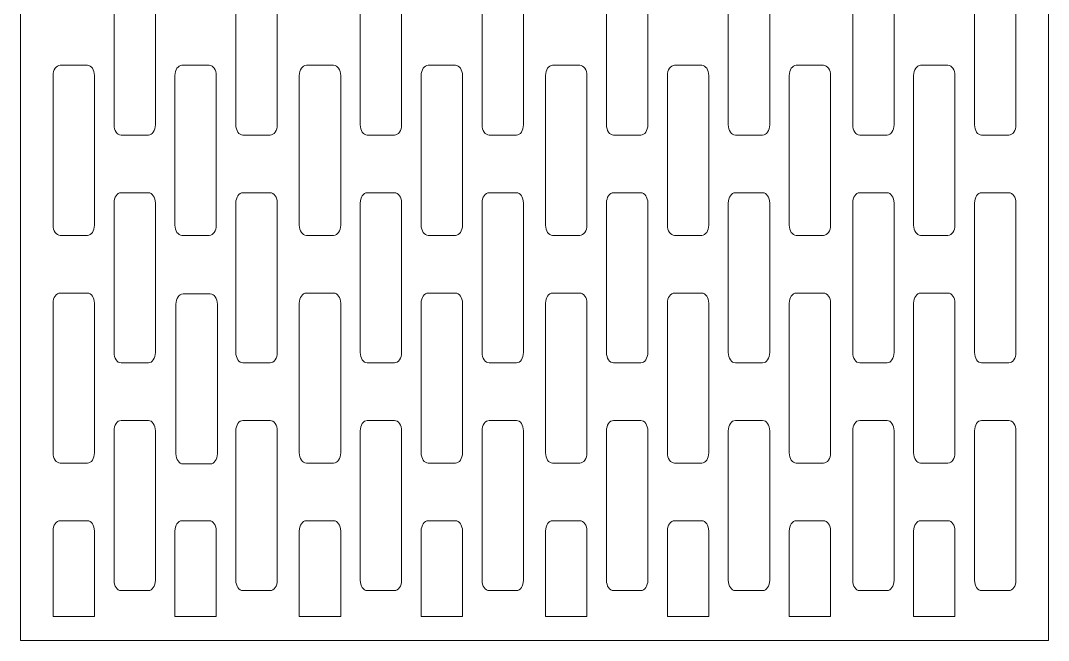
# Model space of a CAD drawing. Header units: centimetres. Extents: x -9.1 to 7.8, y -8.5 to 11.7.
# Drawn here: x -9.06 to -1.24, y -8.53 to -3.82 of the extents above; entities that cross this region are included whole.
import ezdxf

# ---------------------------------------------------------------- set-up
doc = ezdxf.new("R2010")
doc.units = ezdxf.units.CM
doc.header["$MEASUREMENT"] = 0
doc.layers.add('layer 1', color=7, linetype='Continuous')

msp = doc.modelspace()

# ---------------------------------------------------------------- linework, layer by layer
at = {"layer": 'layer 1', "color": 242, "lineweight": 9}
for points, knots in [([(-9.05678, 11.72989), (-9.05678, 11.72989), (-1.23997, 11.72989), (-1.23997, 11.72989), (-1.23997, 11.72989), (-1.23997, 11.72989), (-1.23997, -8.53267), (-1.23997, -8.53267), (-1.23997, -8.53267), (-1.23997, -8.53267), (-9.05678, -8.53267), (-9.05678, -8.53267), (-9.05678, -8.53267), (-9.05678, -8.53267), (-9.05678, 11.72989), (-9.05678, 11.72989)], [0, 0, 0, 0, 0.2, 0.2, 0.2, 0.2, 0.4, 0.4, 0.4, 0.4, 0.6, 0.6, 0.6, 0.6, 1, 1, 1, 1]), ([(-8.29249, -3.39788), (-8.29249, -3.39788), (-8.08506, -3.39788), (-8.08506, -3.39788), (-8.08506, -3.39788), (-8.05552, -3.39788), (-8.03139, -3.43307), (-8.03139, -3.47606), (-8.03139, -3.47606), (-8.03139, -3.47606), (-8.03139, -4.61293), (-8.03139, -4.61293), (-8.03139, -4.61293), (-8.03139, -4.65592), (-8.05552, -4.6911), (-8.08506, -4.6911), (-8.08506, -4.6911), (-8.08506, -4.6911), (-8.29249, -4.6911), (-8.29249, -4.6911), (-8.29249, -4.6911), (-8.32201, -4.6911), (-8.34616, -4.65592), (-8.34616, -4.61293), (-8.34616, -4.61293), (-8.34616, -4.61293), (-8.34616, -3.47606), (-8.34616, -3.47606), (-8.34616, -3.47606), (-8.34616, -3.43307), (-8.32201, -3.39788), (-8.29249, -3.39788)], [0, 0, 0, 0, 0.1111111, 0.1111111, 0.1111111, 0.1111111, 0.2222222, 0.2222222, 0.2222222, 0.2222222, 0.3333333, 0.3333333, 0.3333333, 0.3333333, 0.4444444, 0.4444444, 0.4444444, 0.4444444, 0.5555556, 0.5555556, 0.5555556, 0.5555556, 0.6666667, 0.6666667, 0.6666667, 0.6666667, 0.7777778, 0.7777778, 0.7777778, 0.7777778, 1, 1, 1, 1]), ([(-7.36586, -3.39788), (-7.36586, -3.39788), (-7.15843, -3.39788), (-7.15843, -3.39788), (-7.15843, -3.39788), (-7.12892, -3.39788), (-7.10476, -3.43307), (-7.10476, -3.47606), (-7.10476, -3.47606), (-7.10476, -3.47606), (-7.10476, -4.61293), (-7.10476, -4.61293), (-7.10476, -4.61293), (-7.10476, -4.65592), (-7.12892, -4.6911), (-7.15843, -4.6911), (-7.15843, -4.6911), (-7.15843, -4.6911), (-7.36586, -4.6911), (-7.36586, -4.6911), (-7.36586, -4.6911), (-7.39538, -4.6911), (-7.41953, -4.65592), (-7.41953, -4.61293), (-7.41953, -4.61293), (-7.41953, -4.61293), (-7.41953, -3.47606), (-7.41953, -3.47606), (-7.41953, -3.47606), (-7.41953, -3.43307), (-7.39538, -3.39788), (-7.36586, -3.39788)], [0, 0, 0, 0, 0.1111111, 0.1111111, 0.1111111, 0.1111111, 0.2222222, 0.2222222, 0.2222222, 0.2222222, 0.3333333, 0.3333333, 0.3333333, 0.3333333, 0.4444444, 0.4444444, 0.4444444, 0.4444444, 0.5555556, 0.5555556, 0.5555556, 0.5555556, 0.6666667, 0.6666667, 0.6666667, 0.6666667, 0.7777778, 0.7777778, 0.7777778, 0.7777778, 1, 1, 1, 1]), ([(-6.42002, -3.39788), (-6.42002, -3.39788), (-6.21257, -3.39788), (-6.21257, -3.39788), (-6.21257, -3.39788), (-6.18303, -3.39788), (-6.15891, -3.43307), (-6.15891, -3.47606), (-6.15891, -3.47606), (-6.15891, -3.47606), (-6.15891, -4.61293), (-6.15891, -4.61293), (-6.15891, -4.61293), (-6.15891, -4.65592), (-6.18303, -4.6911), (-6.21257, -4.6911), (-6.21257, -4.6911), (-6.21257, -4.6911), (-6.42002, -4.6911), (-6.42002, -4.6911), (-6.42002, -4.6911), (-6.44953, -4.6911), (-6.47366, -4.65592), (-6.47366, -4.61293), (-6.47366, -4.61293), (-6.47366, -4.61293), (-6.47366, -3.47606), (-6.47366, -3.47606), (-6.47366, -3.47606), (-6.47366, -3.43307), (-6.44953, -3.39788), (-6.42002, -3.39788)], [0, 0, 0, 0, 0.1111111, 0.1111111, 0.1111111, 0.1111111, 0.2222222, 0.2222222, 0.2222222, 0.2222222, 0.3333333, 0.3333333, 0.3333333, 0.3333333, 0.4444444, 0.4444444, 0.4444444, 0.4444444, 0.5555556, 0.5555556, 0.5555556, 0.5555556, 0.6666667, 0.6666667, 0.6666667, 0.6666667, 0.7777778, 0.7777778, 0.7777778, 0.7777778, 1, 1, 1, 1]), ([(-5.4934, -3.39788), (-5.4934, -3.39788), (-5.28596, -3.39788), (-5.28596, -3.39788), (-5.28596, -3.39788), (-5.25643, -3.39788), (-5.23227, -3.43307), (-5.23227, -3.47605), (-5.23227, -3.47605), (-5.23227, -3.47605), (-5.23227, -4.61291), (-5.23227, -4.61291), (-5.23227, -4.61291), (-5.23227, -4.65591), (-5.25643, -4.69108), (-5.28596, -4.69108), (-5.28596, -4.69108), (-5.28596, -4.69108), (-5.4934, -4.69108), (-5.4934, -4.69108), (-5.4934, -4.69108), (-5.52289, -4.69108), (-5.54706, -4.65591), (-5.54706, -4.61291), (-5.54706, -4.61291), (-5.54706, -4.61291), (-5.54706, -3.47605), (-5.54706, -3.47605), (-5.54706, -3.47605), (-5.54706, -3.43307), (-5.52289, -3.39788), (-5.4934, -3.39788)], [0, 0, 0, 0, 0.1111111, 0.1111111, 0.1111111, 0.1111111, 0.2222222, 0.2222222, 0.2222222, 0.2222222, 0.3333333, 0.3333333, 0.3333333, 0.3333333, 0.4444444, 0.4444444, 0.4444444, 0.4444444, 0.5555556, 0.5555556, 0.5555556, 0.5555556, 0.6666667, 0.6666667, 0.6666667, 0.6666667, 0.7777778, 0.7777778, 0.7777778, 0.7777778, 1, 1, 1, 1]), ([(-4.54754, -3.39788), (-4.54754, -3.39788), (-4.34008, -3.39788), (-4.34008, -3.39788), (-4.34008, -3.39788), (-4.31054, -3.39788), (-4.28642, -3.43307), (-4.28642, -3.47605), (-4.28642, -3.47605), (-4.28642, -3.47605), (-4.28642, -4.61291), (-4.28642, -4.61291), (-4.28642, -4.61291), (-4.28642, -4.65591), (-4.31054, -4.69108), (-4.34008, -4.69108), (-4.34008, -4.69108), (-4.34008, -4.69108), (-4.54754, -4.69108), (-4.54754, -4.69108), (-4.54754, -4.69108), (-4.57703, -4.69108), (-4.60118, -4.65591), (-4.60118, -4.61291), (-4.60118, -4.61291), (-4.60118, -4.61291), (-4.60118, -3.47605), (-4.60118, -3.47605), (-4.60118, -3.47605), (-4.60118, -3.43307), (-4.57703, -3.39788), (-4.54754, -3.39788)], [0, 0, 0, 0, 0.1111111, 0.1111111, 0.1111111, 0.1111111, 0.2222222, 0.2222222, 0.2222222, 0.2222222, 0.3333333, 0.3333333, 0.3333333, 0.3333333, 0.4444444, 0.4444444, 0.4444444, 0.4444444, 0.5555556, 0.5555556, 0.5555556, 0.5555556, 0.6666667, 0.6666667, 0.6666667, 0.6666667, 0.7777778, 0.7777778, 0.7777778, 0.7777778, 1, 1, 1, 1]), ([(-3.6209, -3.39788), (-3.6209, -3.39788), (-3.41348, -3.39788), (-3.41348, -3.39788), (-3.41348, -3.39788), (-3.38394, -3.39788), (-3.35979, -3.43307), (-3.35979, -3.47605), (-3.35979, -3.47605), (-3.35979, -3.47605), (-3.35979, -4.61291), (-3.35979, -4.61291), (-3.35979, -4.61291), (-3.35979, -4.65591), (-3.38394, -4.69108), (-3.41348, -4.69108), (-3.41348, -4.69108), (-3.41348, -4.69108), (-3.6209, -4.69108), (-3.6209, -4.69108), (-3.6209, -4.69108), (-3.65041, -4.69108), (-3.67457, -4.65591), (-3.67457, -4.61291), (-3.67457, -4.61291), (-3.67457, -4.61291), (-3.67457, -3.47605), (-3.67457, -3.47605), (-3.67457, -3.47605), (-3.67457, -3.43307), (-3.65041, -3.39788), (-3.6209, -3.39788)], [0, 0, 0, 0, 0.1111111, 0.1111111, 0.1111111, 0.1111111, 0.2222222, 0.2222222, 0.2222222, 0.2222222, 0.3333333, 0.3333333, 0.3333333, 0.3333333, 0.4444444, 0.4444444, 0.4444444, 0.4444444, 0.5555556, 0.5555556, 0.5555556, 0.5555556, 0.6666667, 0.6666667, 0.6666667, 0.6666667, 0.7777778, 0.7777778, 0.7777778, 0.7777778, 1, 1, 1, 1]), ([(-2.67505, -3.39788), (-2.67505, -3.39788), (-2.46759, -3.39788), (-2.46759, -3.39788), (-2.46759, -3.39788), (-2.43807, -3.39788), (-2.41393, -3.43307), (-2.41393, -3.47605), (-2.41393, -3.47605), (-2.41393, -3.47605), (-2.41393, -4.61291), (-2.41393, -4.61291), (-2.41393, -4.61291), (-2.41393, -4.65591), (-2.43807, -4.69108), (-2.46759, -4.69108), (-2.46759, -4.69108), (-2.46759, -4.69108), (-2.67505, -4.69108), (-2.67505, -4.69108), (-2.67505, -4.69108), (-2.70458, -4.69108), (-2.72873, -4.65591), (-2.72873, -4.61291), (-2.72873, -4.61291), (-2.72873, -4.61291), (-2.72873, -3.47605), (-2.72873, -3.47605), (-2.72873, -3.47605), (-2.72873, -3.43307), (-2.70458, -3.39788), (-2.67505, -3.39788)], [0, 0, 0, 0, 0.1111111, 0.1111111, 0.1111111, 0.1111111, 0.2222222, 0.2222222, 0.2222222, 0.2222222, 0.3333333, 0.3333333, 0.3333333, 0.3333333, 0.4444444, 0.4444444, 0.4444444, 0.4444444, 0.5555556, 0.5555556, 0.5555556, 0.5555556, 0.6666667, 0.6666667, 0.6666667, 0.6666667, 0.7777778, 0.7777778, 0.7777778, 0.7777778, 1, 1, 1, 1]), ([(-1.74842, -3.39788), (-1.74842, -3.39788), (-1.54096, -3.39788), (-1.54096, -3.39788), (-1.54096, -3.39788), (-1.51145, -3.39788), (-1.48732, -3.43307), (-1.48732, -3.47606), (-1.48732, -3.47606), (-1.48732, -3.47606), (-1.48732, -4.61293), (-1.48732, -4.61293), (-1.48732, -4.61293), (-1.48732, -4.65592), (-1.51145, -4.6911), (-1.54096, -4.6911), (-1.54096, -4.6911), (-1.54096, -4.6911), (-1.74842, -4.6911), (-1.74842, -4.6911), (-1.74842, -4.6911), (-1.77794, -4.6911), (-1.8021, -4.65592), (-1.8021, -4.61293), (-1.8021, -4.61293), (-1.8021, -4.61293), (-1.8021, -3.47606), (-1.8021, -3.47606), (-1.8021, -3.47606), (-1.8021, -3.43307), (-1.77794, -3.39788), (-1.74842, -3.39788)], [0, 0, 0, 0, 0.1111111, 0.1111111, 0.1111111, 0.1111111, 0.2222222, 0.2222222, 0.2222222, 0.2222222, 0.3333333, 0.3333333, 0.3333333, 0.3333333, 0.4444444, 0.4444444, 0.4444444, 0.4444444, 0.5555556, 0.5555556, 0.5555556, 0.5555556, 0.6666667, 0.6666667, 0.6666667, 0.6666667, 0.7777778, 0.7777778, 0.7777778, 0.7777778, 1, 1, 1, 1]), ([(-8.75575, -4.16014), (-8.75575, -4.16014), (-8.54833, -4.16014), (-8.54833, -4.16014), (-8.54833, -4.16014), (-8.51881, -4.16014), (-8.49465, -4.1953), (-8.49465, -4.23831), (-8.49465, -4.23831), (-8.49465, -4.23831), (-8.49465, -5.37517), (-8.49465, -5.37517), (-8.49465, -5.37517), (-8.49465, -5.41816), (-8.51881, -5.45332), (-8.54833, -5.45332), (-8.54833, -5.45332), (-8.54833, -5.45332), (-8.75575, -5.45332), (-8.75575, -5.45332), (-8.75575, -5.45332), (-8.7853, -5.45332), (-8.80943, -5.41816), (-8.80943, -5.37517), (-8.80943, -5.37517), (-8.80943, -5.37517), (-8.80943, -4.23831), (-8.80943, -4.23831), (-8.80943, -4.23831), (-8.80943, -4.1953), (-8.7853, -4.16014), (-8.75575, -4.16014)], [0, 0, 0, 0, 0.1111111, 0.1111111, 0.1111111, 0.1111111, 0.2222222, 0.2222222, 0.2222222, 0.2222222, 0.3333333, 0.3333333, 0.3333333, 0.3333333, 0.4444444, 0.4444444, 0.4444444, 0.4444444, 0.5555556, 0.5555556, 0.5555556, 0.5555556, 0.6666667, 0.6666667, 0.6666667, 0.6666667, 0.7777778, 0.7777778, 0.7777778, 0.7777778, 1, 1, 1, 1]), ([(-7.82917, -4.16014), (-7.82917, -4.16014), (-7.62176, -4.16014), (-7.62176, -4.16014), (-7.62176, -4.16014), (-7.59221, -4.16014), (-7.56808, -4.1953), (-7.56808, -4.23831), (-7.56808, -4.23831), (-7.56808, -4.23831), (-7.56808, -5.37517), (-7.56808, -5.37517), (-7.56808, -5.37517), (-7.56808, -5.41816), (-7.59221, -5.45332), (-7.62176, -5.45332), (-7.62176, -5.45332), (-7.62176, -5.45332), (-7.82917, -5.45332), (-7.82917, -5.45332), (-7.82917, -5.45332), (-7.85869, -5.45332), (-7.88284, -5.41816), (-7.88284, -5.37517), (-7.88284, -5.37517), (-7.88284, -5.37517), (-7.88284, -4.23831), (-7.88284, -4.23831), (-7.88284, -4.23831), (-7.88284, -4.1953), (-7.85869, -4.16014), (-7.82917, -4.16014)], [0, 0, 0, 0, 0.1111111, 0.1111111, 0.1111111, 0.1111111, 0.2222222, 0.2222222, 0.2222222, 0.2222222, 0.3333333, 0.3333333, 0.3333333, 0.3333333, 0.4444444, 0.4444444, 0.4444444, 0.4444444, 0.5555556, 0.5555556, 0.5555556, 0.5555556, 0.6666667, 0.6666667, 0.6666667, 0.6666667, 0.7777778, 0.7777778, 0.7777778, 0.7777778, 1, 1, 1, 1]), ([(-6.88327, -4.16014), (-6.88327, -4.16014), (-6.67585, -4.16014), (-6.67585, -4.16014), (-6.67585, -4.16014), (-6.64634, -4.16014), (-6.62218, -4.1953), (-6.62218, -4.23831), (-6.62218, -4.23831), (-6.62218, -4.23831), (-6.62218, -5.37517), (-6.62218, -5.37517), (-6.62218, -5.37517), (-6.62218, -5.41816), (-6.64634, -5.45332), (-6.67585, -5.45332), (-6.67585, -5.45332), (-6.67585, -5.45332), (-6.88327, -5.45332), (-6.88327, -5.45332), (-6.88327, -5.45332), (-6.91283, -5.45332), (-6.93696, -5.41816), (-6.93696, -5.37517), (-6.93696, -5.37517), (-6.93696, -5.37517), (-6.93696, -4.23831), (-6.93696, -4.23831), (-6.93696, -4.23831), (-6.93696, -4.1953), (-6.91283, -4.16014), (-6.88327, -4.16014)], [0, 0, 0, 0, 0.1111111, 0.1111111, 0.1111111, 0.1111111, 0.2222222, 0.2222222, 0.2222222, 0.2222222, 0.3333333, 0.3333333, 0.3333333, 0.3333333, 0.4444444, 0.4444444, 0.4444444, 0.4444444, 0.5555556, 0.5555556, 0.5555556, 0.5555556, 0.6666667, 0.6666667, 0.6666667, 0.6666667, 0.7777778, 0.7777778, 0.7777778, 0.7777778, 1, 1, 1, 1]), ([(-5.95668, -4.16014), (-5.95668, -4.16014), (-5.74925, -4.16014), (-5.74925, -4.16014), (-5.74925, -4.16014), (-5.71973, -4.16014), (-5.6956, -4.1953), (-5.6956, -4.23831), (-5.6956, -4.23831), (-5.6956, -4.23831), (-5.6956, -5.37517), (-5.6956, -5.37517), (-5.6956, -5.37517), (-5.6956, -5.41816), (-5.71973, -5.45332), (-5.74925, -5.45332), (-5.74925, -5.45332), (-5.74925, -5.45332), (-5.95668, -5.45332), (-5.95668, -5.45332), (-5.95668, -5.45332), (-5.98621, -5.45332), (-6.01036, -5.41816), (-6.01036, -5.37517), (-6.01036, -5.37517), (-6.01036, -5.37517), (-6.01036, -4.23831), (-6.01036, -4.23831), (-6.01036, -4.23831), (-6.01036, -4.1953), (-5.98621, -4.16014), (-5.95668, -4.16014)], [0, 0, 0, 0, 0.1111111, 0.1111111, 0.1111111, 0.1111111, 0.2222222, 0.2222222, 0.2222222, 0.2222222, 0.3333333, 0.3333333, 0.3333333, 0.3333333, 0.4444444, 0.4444444, 0.4444444, 0.4444444, 0.5555556, 0.5555556, 0.5555556, 0.5555556, 0.6666667, 0.6666667, 0.6666667, 0.6666667, 0.7777778, 0.7777778, 0.7777778, 0.7777778, 1, 1, 1, 1]), ([(-5.01079, -4.16014), (-5.01079, -4.16014), (-4.80335, -4.16014), (-4.80335, -4.16014), (-4.80335, -4.16014), (-4.77386, -4.16014), (-4.74969, -4.1953), (-4.74969, -4.23831), (-4.74969, -4.23831), (-4.74969, -4.23831), (-4.74969, -5.37517), (-4.74969, -5.37517), (-4.74969, -5.37517), (-4.74969, -5.41816), (-4.77386, -5.45332), (-4.80335, -5.45332), (-4.80335, -5.45332), (-4.80335, -5.45332), (-5.01079, -5.45332), (-5.01079, -5.45332), (-5.01079, -5.45332), (-5.04033, -5.45332), (-5.06449, -5.41816), (-5.06449, -5.37517), (-5.06449, -5.37517), (-5.06449, -5.37517), (-5.06449, -4.23831), (-5.06449, -4.23831), (-5.06449, -4.23831), (-5.06449, -4.1953), (-5.04033, -4.16014), (-5.01079, -4.16014)], [0, 0, 0, 0, 0.1111111, 0.1111111, 0.1111111, 0.1111111, 0.2222222, 0.2222222, 0.2222222, 0.2222222, 0.3333333, 0.3333333, 0.3333333, 0.3333333, 0.4444444, 0.4444444, 0.4444444, 0.4444444, 0.5555556, 0.5555556, 0.5555556, 0.5555556, 0.6666667, 0.6666667, 0.6666667, 0.6666667, 0.7777778, 0.7777778, 0.7777778, 0.7777778, 1, 1, 1, 1]), ([(-4.08419, -4.16012), (-4.08419, -4.16012), (-3.87678, -4.16012), (-3.87678, -4.16012), (-3.87678, -4.16012), (-3.84723, -4.16012), (-3.82311, -4.19529), (-3.82311, -4.23831), (-3.82311, -4.23831), (-3.82311, -4.23831), (-3.82311, -5.37515), (-3.82311, -5.37515), (-3.82311, -5.37515), (-3.82311, -5.41816), (-3.84723, -5.45332), (-3.87678, -5.45332), (-3.87678, -5.45332), (-3.87678, -5.45332), (-4.08419, -5.45332), (-4.08419, -5.45332), (-4.08419, -5.45332), (-4.11374, -5.45332), (-4.13788, -5.41816), (-4.13788, -5.37515), (-4.13788, -5.37515), (-4.13788, -5.37515), (-4.13788, -4.23831), (-4.13788, -4.23831), (-4.13788, -4.23831), (-4.13788, -4.19529), (-4.11374, -4.16012), (-4.08419, -4.16012)], [0, 0, 0, 0, 0.1111111, 0.1111111, 0.1111111, 0.1111111, 0.2222222, 0.2222222, 0.2222222, 0.2222222, 0.3333333, 0.3333333, 0.3333333, 0.3333333, 0.4444444, 0.4444444, 0.4444444, 0.4444444, 0.5555556, 0.5555556, 0.5555556, 0.5555556, 0.6666667, 0.6666667, 0.6666667, 0.6666667, 0.7777778, 0.7777778, 0.7777778, 0.7777778, 1, 1, 1, 1]), ([(-3.15759, -4.16014), (-3.15759, -4.16014), (-2.95017, -4.16014), (-2.95017, -4.16014), (-2.95017, -4.16014), (-2.92064, -4.16014), (-2.89648, -4.1953), (-2.89648, -4.23831), (-2.89648, -4.23831), (-2.89648, -4.23831), (-2.89648, -5.37517), (-2.89648, -5.37517), (-2.89648, -5.37517), (-2.89648, -5.41816), (-2.92064, -5.45332), (-2.95017, -5.45332), (-2.95017, -5.45332), (-2.95017, -5.45332), (-3.15759, -5.45332), (-3.15759, -5.45332), (-3.15759, -5.45332), (-3.18713, -5.45332), (-3.21127, -5.41816), (-3.21127, -5.37517), (-3.21127, -5.37517), (-3.21127, -5.37517), (-3.21127, -4.23831), (-3.21127, -4.23831), (-3.21127, -4.23831), (-3.21127, -4.1953), (-3.18713, -4.16014), (-3.15759, -4.16014)], [0, 0, 0, 0, 0.1111111, 0.1111111, 0.1111111, 0.1111111, 0.2222222, 0.2222222, 0.2222222, 0.2222222, 0.3333333, 0.3333333, 0.3333333, 0.3333333, 0.4444444, 0.4444444, 0.4444444, 0.4444444, 0.5555556, 0.5555556, 0.5555556, 0.5555556, 0.6666667, 0.6666667, 0.6666667, 0.6666667, 0.7777778, 0.7777778, 0.7777778, 0.7777778, 1, 1, 1, 1]), ([(-2.21173, -4.16012), (-2.21173, -4.16012), (-2.00431, -4.16012), (-2.00431, -4.16012), (-2.00431, -4.16012), (-1.97477, -4.16012), (-1.95063, -4.19529), (-1.95063, -4.23831), (-1.95063, -4.23831), (-1.95063, -4.23831), (-1.95063, -5.37515), (-1.95063, -5.37515), (-1.95063, -5.37515), (-1.95063, -5.41816), (-1.97477, -5.45332), (-2.00431, -5.45332), (-2.00431, -5.45332), (-2.00431, -5.45332), (-2.21173, -5.45332), (-2.21173, -5.45332), (-2.21173, -5.45332), (-2.24124, -5.45332), (-2.26541, -5.41816), (-2.26541, -5.37515), (-2.26541, -5.37515), (-2.26541, -5.37515), (-2.26541, -4.23831), (-2.26541, -4.23831), (-2.26541, -4.23831), (-2.26541, -4.19529), (-2.24124, -4.16012), (-2.21173, -4.16012)], [0, 0, 0, 0, 0.1111111, 0.1111111, 0.1111111, 0.1111111, 0.2222222, 0.2222222, 0.2222222, 0.2222222, 0.3333333, 0.3333333, 0.3333333, 0.3333333, 0.4444444, 0.4444444, 0.4444444, 0.4444444, 0.5555556, 0.5555556, 0.5555556, 0.5555556, 0.6666667, 0.6666667, 0.6666667, 0.6666667, 0.7777778, 0.7777778, 0.7777778, 0.7777778, 1, 1, 1, 1]), ([(-8.29249, -5.1292), (-8.29249, -5.1292), (-8.08506, -5.1292), (-8.08506, -5.1292), (-8.08506, -5.1292), (-8.05552, -5.1292), (-8.03139, -5.16438), (-8.03139, -5.20739), (-8.03139, -5.20739), (-8.03139, -5.20739), (-8.03139, -6.34424), (-8.03139, -6.34424), (-8.03139, -6.34424), (-8.03139, -6.38725), (-8.05552, -6.42241), (-8.08506, -6.42241), (-8.08506, -6.42241), (-8.08506, -6.42241), (-8.29249, -6.42241), (-8.29249, -6.42241), (-8.29249, -6.42241), (-8.32201, -6.42241), (-8.34616, -6.38725), (-8.34616, -6.34424), (-8.34616, -6.34424), (-8.34616, -6.34424), (-8.34616, -5.20739), (-8.34616, -5.20739), (-8.34616, -5.20739), (-8.34616, -5.16438), (-8.32201, -5.1292), (-8.29249, -5.1292)], [0, 0, 0, 0, 0.1111111, 0.1111111, 0.1111111, 0.1111111, 0.2222222, 0.2222222, 0.2222222, 0.2222222, 0.3333333, 0.3333333, 0.3333333, 0.3333333, 0.4444444, 0.4444444, 0.4444444, 0.4444444, 0.5555556, 0.5555556, 0.5555556, 0.5555556, 0.6666667, 0.6666667, 0.6666667, 0.6666667, 0.7777778, 0.7777778, 0.7777778, 0.7777778, 1, 1, 1, 1]), ([(-7.36586, -5.1292), (-7.36586, -5.1292), (-7.15843, -5.1292), (-7.15843, -5.1292), (-7.15843, -5.1292), (-7.12892, -5.1292), (-7.10476, -5.16438), (-7.10476, -5.20739), (-7.10476, -5.20739), (-7.10476, -5.20739), (-7.10476, -6.34424), (-7.10476, -6.34424), (-7.10476, -6.34424), (-7.10476, -6.38725), (-7.12892, -6.42241), (-7.15843, -6.42241), (-7.15843, -6.42241), (-7.15843, -6.42241), (-7.36586, -6.42241), (-7.36586, -6.42241), (-7.36586, -6.42241), (-7.39538, -6.42241), (-7.41953, -6.38725), (-7.41953, -6.34424), (-7.41953, -6.34424), (-7.41953, -6.34424), (-7.41953, -5.20739), (-7.41953, -5.20739), (-7.41953, -5.20739), (-7.41953, -5.16438), (-7.39538, -5.1292), (-7.36586, -5.1292)], [0, 0, 0, 0, 0.1111111, 0.1111111, 0.1111111, 0.1111111, 0.2222222, 0.2222222, 0.2222222, 0.2222222, 0.3333333, 0.3333333, 0.3333333, 0.3333333, 0.4444444, 0.4444444, 0.4444444, 0.4444444, 0.5555556, 0.5555556, 0.5555556, 0.5555556, 0.6666667, 0.6666667, 0.6666667, 0.6666667, 0.7777778, 0.7777778, 0.7777778, 0.7777778, 1, 1, 1, 1]), ([(-6.42002, -5.1292), (-6.42002, -5.1292), (-6.21257, -5.1292), (-6.21257, -5.1292), (-6.21257, -5.1292), (-6.18303, -5.1292), (-6.15891, -5.16438), (-6.15891, -5.20739), (-6.15891, -5.20739), (-6.15891, -5.20739), (-6.15891, -6.34424), (-6.15891, -6.34424), (-6.15891, -6.34424), (-6.15891, -6.38725), (-6.18303, -6.42241), (-6.21257, -6.42241), (-6.21257, -6.42241), (-6.21257, -6.42241), (-6.42002, -6.42241), (-6.42002, -6.42241), (-6.42002, -6.42241), (-6.44953, -6.42241), (-6.47366, -6.38725), (-6.47366, -6.34424), (-6.47366, -6.34424), (-6.47366, -6.34424), (-6.47366, -5.20739), (-6.47366, -5.20739), (-6.47366, -5.20739), (-6.47366, -5.16438), (-6.44953, -5.1292), (-6.42002, -5.1292)], [0, 0, 0, 0, 0.1111111, 0.1111111, 0.1111111, 0.1111111, 0.2222222, 0.2222222, 0.2222222, 0.2222222, 0.3333333, 0.3333333, 0.3333333, 0.3333333, 0.4444444, 0.4444444, 0.4444444, 0.4444444, 0.5555556, 0.5555556, 0.5555556, 0.5555556, 0.6666667, 0.6666667, 0.6666667, 0.6666667, 0.7777778, 0.7777778, 0.7777778, 0.7777778, 1, 1, 1, 1]), ([(-5.4934, -5.1292), (-5.4934, -5.1292), (-5.28596, -5.1292), (-5.28596, -5.1292), (-5.28596, -5.1292), (-5.25643, -5.1292), (-5.23227, -5.16437), (-5.23227, -5.20736), (-5.23227, -5.20736), (-5.23227, -5.20736), (-5.23227, -6.34421), (-5.23227, -6.34421), (-5.23227, -6.34421), (-5.23227, -6.38724), (-5.25643, -6.42241), (-5.28596, -6.42241), (-5.28596, -6.42241), (-5.28596, -6.42241), (-5.4934, -6.42241), (-5.4934, -6.42241), (-5.4934, -6.42241), (-5.52289, -6.42241), (-5.54706, -6.38724), (-5.54706, -6.34421), (-5.54706, -6.34421), (-5.54706, -6.34421), (-5.54706, -5.20736), (-5.54706, -5.20736), (-5.54706, -5.20736), (-5.54706, -5.16437), (-5.52289, -5.1292), (-5.4934, -5.1292)], [0, 0, 0, 0, 0.1111111, 0.1111111, 0.1111111, 0.1111111, 0.2222222, 0.2222222, 0.2222222, 0.2222222, 0.3333333, 0.3333333, 0.3333333, 0.3333333, 0.4444444, 0.4444444, 0.4444444, 0.4444444, 0.5555556, 0.5555556, 0.5555556, 0.5555556, 0.6666667, 0.6666667, 0.6666667, 0.6666667, 0.7777778, 0.7777778, 0.7777778, 0.7777778, 1, 1, 1, 1]), ([(-4.54754, -5.1292), (-4.54754, -5.1292), (-4.34008, -5.1292), (-4.34008, -5.1292), (-4.34008, -5.1292), (-4.31054, -5.1292), (-4.28642, -5.16437), (-4.28642, -5.20736), (-4.28642, -5.20736), (-4.28642, -5.20736), (-4.28642, -6.34421), (-4.28642, -6.34421), (-4.28642, -6.34421), (-4.28642, -6.38724), (-4.31054, -6.42241), (-4.34008, -6.42241), (-4.34008, -6.42241), (-4.34008, -6.42241), (-4.54754, -6.42241), (-4.54754, -6.42241), (-4.54754, -6.42241), (-4.57703, -6.42241), (-4.60118, -6.38724), (-4.60118, -6.34421), (-4.60118, -6.34421), (-4.60118, -6.34421), (-4.60118, -5.20736), (-4.60118, -5.20736), (-4.60118, -5.20736), (-4.60118, -5.16437), (-4.57703, -5.1292), (-4.54754, -5.1292)], [0, 0, 0, 0, 0.1111111, 0.1111111, 0.1111111, 0.1111111, 0.2222222, 0.2222222, 0.2222222, 0.2222222, 0.3333333, 0.3333333, 0.3333333, 0.3333333, 0.4444444, 0.4444444, 0.4444444, 0.4444444, 0.5555556, 0.5555556, 0.5555556, 0.5555556, 0.6666667, 0.6666667, 0.6666667, 0.6666667, 0.7777778, 0.7777778, 0.7777778, 0.7777778, 1, 1, 1, 1]), ([(-3.6209, -5.1292), (-3.6209, -5.1292), (-3.41348, -5.1292), (-3.41348, -5.1292), (-3.41348, -5.1292), (-3.38394, -5.1292), (-3.35979, -5.16437), (-3.35979, -5.20736), (-3.35979, -5.20736), (-3.35979, -5.20736), (-3.35979, -6.34421), (-3.35979, -6.34421), (-3.35979, -6.34421), (-3.35979, -6.38724), (-3.38394, -6.42241), (-3.41348, -6.42241), (-3.41348, -6.42241), (-3.41348, -6.42241), (-3.6209, -6.42241), (-3.6209, -6.42241), (-3.6209, -6.42241), (-3.65041, -6.42241), (-3.67457, -6.38724), (-3.67457, -6.34421), (-3.67457, -6.34421), (-3.67457, -6.34421), (-3.67457, -5.20736), (-3.67457, -5.20736), (-3.67457, -5.20736), (-3.67457, -5.16437), (-3.65041, -5.1292), (-3.6209, -5.1292)], [0, 0, 0, 0, 0.1111111, 0.1111111, 0.1111111, 0.1111111, 0.2222222, 0.2222222, 0.2222222, 0.2222222, 0.3333333, 0.3333333, 0.3333333, 0.3333333, 0.4444444, 0.4444444, 0.4444444, 0.4444444, 0.5555556, 0.5555556, 0.5555556, 0.5555556, 0.6666667, 0.6666667, 0.6666667, 0.6666667, 0.7777778, 0.7777778, 0.7777778, 0.7777778, 1, 1, 1, 1]), ([(-2.67505, -5.1292), (-2.67505, -5.1292), (-2.46759, -5.1292), (-2.46759, -5.1292), (-2.46759, -5.1292), (-2.43807, -5.1292), (-2.41393, -5.16437), (-2.41393, -5.20736), (-2.41393, -5.20736), (-2.41393, -5.20736), (-2.41393, -6.34421), (-2.41393, -6.34421), (-2.41393, -6.34421), (-2.41393, -6.38724), (-2.43807, -6.42241), (-2.46759, -6.42241), (-2.46759, -6.42241), (-2.46759, -6.42241), (-2.67505, -6.42241), (-2.67505, -6.42241), (-2.67505, -6.42241), (-2.70458, -6.42241), (-2.72873, -6.38724), (-2.72873, -6.34421), (-2.72873, -6.34421), (-2.72873, -6.34421), (-2.72873, -5.20736), (-2.72873, -5.20736), (-2.72873, -5.20736), (-2.72873, -5.16437), (-2.70458, -5.1292), (-2.67505, -5.1292)], [0, 0, 0, 0, 0.1111111, 0.1111111, 0.1111111, 0.1111111, 0.2222222, 0.2222222, 0.2222222, 0.2222222, 0.3333333, 0.3333333, 0.3333333, 0.3333333, 0.4444444, 0.4444444, 0.4444444, 0.4444444, 0.5555556, 0.5555556, 0.5555556, 0.5555556, 0.6666667, 0.6666667, 0.6666667, 0.6666667, 0.7777778, 0.7777778, 0.7777778, 0.7777778, 1, 1, 1, 1]), ([(-1.74842, -5.1292), (-1.74842, -5.1292), (-1.54096, -5.1292), (-1.54096, -5.1292), (-1.54096, -5.1292), (-1.51145, -5.1292), (-1.48732, -5.16438), (-1.48732, -5.20739), (-1.48732, -5.20739), (-1.48732, -5.20739), (-1.48732, -6.34424), (-1.48732, -6.34424), (-1.48732, -6.34424), (-1.48732, -6.38725), (-1.51145, -6.42241), (-1.54096, -6.42241), (-1.54096, -6.42241), (-1.54096, -6.42241), (-1.74842, -6.42241), (-1.74842, -6.42241), (-1.74842, -6.42241), (-1.77794, -6.42241), (-1.8021, -6.38725), (-1.8021, -6.34424), (-1.8021, -6.34424), (-1.8021, -6.34424), (-1.8021, -5.20739), (-1.8021, -5.20739), (-1.8021, -5.20739), (-1.8021, -5.16438), (-1.77794, -5.1292), (-1.74842, -5.1292)], [0, 0, 0, 0, 0.1111111, 0.1111111, 0.1111111, 0.1111111, 0.2222222, 0.2222222, 0.2222222, 0.2222222, 0.3333333, 0.3333333, 0.3333333, 0.3333333, 0.4444444, 0.4444444, 0.4444444, 0.4444444, 0.5555556, 0.5555556, 0.5555556, 0.5555556, 0.6666667, 0.6666667, 0.6666667, 0.6666667, 0.7777778, 0.7777778, 0.7777778, 0.7777778, 1, 1, 1, 1]), ([(-8.75575, -5.89144), (-8.75575, -5.89144), (-8.54833, -5.89144), (-8.54833, -5.89144), (-8.54833, -5.89144), (-8.51881, -5.89144), (-8.49465, -5.92663), (-8.49465, -5.96963), (-8.49465, -5.96963), (-8.49465, -5.96963), (-8.49465, -7.10648), (-8.49465, -7.10648), (-8.49465, -7.10648), (-8.49465, -7.14949), (-8.51881, -7.18467), (-8.54833, -7.18467), (-8.54833, -7.18467), (-8.54833, -7.18467), (-8.75575, -7.18467), (-8.75575, -7.18467), (-8.75575, -7.18467), (-8.7853, -7.18467), (-8.80943, -7.14949), (-8.80943, -7.10648), (-8.80943, -7.10648), (-8.80943, -7.10648), (-8.80943, -5.96963), (-8.80943, -5.96963), (-8.80943, -5.96963), (-8.80943, -5.92663), (-8.7853, -5.89144), (-8.75575, -5.89144)], [0, 0, 0, 0, 0.1111111, 0.1111111, 0.1111111, 0.1111111, 0.2222222, 0.2222222, 0.2222222, 0.2222222, 0.3333333, 0.3333333, 0.3333333, 0.3333333, 0.4444444, 0.4444444, 0.4444444, 0.4444444, 0.5555556, 0.5555556, 0.5555556, 0.5555556, 0.6666667, 0.6666667, 0.6666667, 0.6666667, 0.7777778, 0.7777778, 0.7777778, 0.7777778, 1, 1, 1, 1]), ([(-7.82112, -5.89803), (-7.82112, -5.89803), (-7.61367, -5.89803), (-7.61367, -5.89803), (-7.61367, -5.89803), (-7.58414, -5.89803), (-7.56, -5.93318), (-7.56, -5.9762), (-7.56, -5.9762), (-7.56, -5.9762), (-7.56, -7.11303), (-7.56, -7.11303), (-7.56, -7.11303), (-7.56, -7.15605), (-7.58414, -7.19122), (-7.61367, -7.19122), (-7.61367, -7.19122), (-7.61367, -7.19122), (-7.82112, -7.19122), (-7.82112, -7.19122), (-7.82112, -7.19122), (-7.85062, -7.19122), (-7.87477, -7.15605), (-7.87477, -7.11303), (-7.87477, -7.11303), (-7.87477, -7.11303), (-7.87477, -5.9762), (-7.87477, -5.9762), (-7.87477, -5.9762), (-7.87477, -5.93318), (-7.85062, -5.89803), (-7.82112, -5.89803)], [0, 0, 0, 0, 0.1111111, 0.1111111, 0.1111111, 0.1111111, 0.2222222, 0.2222222, 0.2222222, 0.2222222, 0.3333333, 0.3333333, 0.3333333, 0.3333333, 0.4444444, 0.4444444, 0.4444444, 0.4444444, 0.5555556, 0.5555556, 0.5555556, 0.5555556, 0.6666667, 0.6666667, 0.6666667, 0.6666667, 0.7777778, 0.7777778, 0.7777778, 0.7777778, 1, 1, 1, 1]), ([(-6.88327, -5.89144), (-6.88327, -5.89144), (-6.67585, -5.89144), (-6.67585, -5.89144), (-6.67585, -5.89144), (-6.64634, -5.89144), (-6.62218, -5.92663), (-6.62218, -5.96963), (-6.62218, -5.96963), (-6.62218, -5.96963), (-6.62218, -7.10648), (-6.62218, -7.10648), (-6.62218, -7.10648), (-6.62218, -7.14949), (-6.64634, -7.18467), (-6.67585, -7.18467), (-6.67585, -7.18467), (-6.67585, -7.18467), (-6.88327, -7.18467), (-6.88327, -7.18467), (-6.88327, -7.18467), (-6.91283, -7.18467), (-6.93696, -7.14949), (-6.93696, -7.10648), (-6.93696, -7.10648), (-6.93696, -7.10648), (-6.93696, -5.96963), (-6.93696, -5.96963), (-6.93696, -5.96963), (-6.93696, -5.92663), (-6.91283, -5.89144), (-6.88327, -5.89144)], [0, 0, 0, 0, 0.1111111, 0.1111111, 0.1111111, 0.1111111, 0.2222222, 0.2222222, 0.2222222, 0.2222222, 0.3333333, 0.3333333, 0.3333333, 0.3333333, 0.4444444, 0.4444444, 0.4444444, 0.4444444, 0.5555556, 0.5555556, 0.5555556, 0.5555556, 0.6666667, 0.6666667, 0.6666667, 0.6666667, 0.7777778, 0.7777778, 0.7777778, 0.7777778, 1, 1, 1, 1]), ([(-5.95668, -5.89144), (-5.95668, -5.89144), (-5.74925, -5.89144), (-5.74925, -5.89144), (-5.74925, -5.89144), (-5.71973, -5.89144), (-5.6956, -5.92663), (-5.6956, -5.96963), (-5.6956, -5.96963), (-5.6956, -5.96963), (-5.6956, -7.10648), (-5.6956, -7.10648), (-5.6956, -7.10648), (-5.6956, -7.14949), (-5.71973, -7.18467), (-5.74925, -7.18467), (-5.74925, -7.18467), (-5.74925, -7.18467), (-5.95668, -7.18467), (-5.95668, -7.18467), (-5.95668, -7.18467), (-5.98621, -7.18467), (-6.01036, -7.14949), (-6.01036, -7.10648), (-6.01036, -7.10648), (-6.01036, -7.10648), (-6.01036, -5.96963), (-6.01036, -5.96963), (-6.01036, -5.96963), (-6.01036, -5.92663), (-5.98621, -5.89144), (-5.95668, -5.89144)], [0, 0, 0, 0, 0.1111111, 0.1111111, 0.1111111, 0.1111111, 0.2222222, 0.2222222, 0.2222222, 0.2222222, 0.3333333, 0.3333333, 0.3333333, 0.3333333, 0.4444444, 0.4444444, 0.4444444, 0.4444444, 0.5555556, 0.5555556, 0.5555556, 0.5555556, 0.6666667, 0.6666667, 0.6666667, 0.6666667, 0.7777778, 0.7777778, 0.7777778, 0.7777778, 1, 1, 1, 1]), ([(-5.01079, -5.89144), (-5.01079, -5.89144), (-4.80335, -5.89144), (-4.80335, -5.89144), (-4.80335, -5.89144), (-4.77386, -5.89144), (-4.74969, -5.92663), (-4.74969, -5.96963), (-4.74969, -5.96963), (-4.74969, -5.96963), (-4.74969, -7.10648), (-4.74969, -7.10648), (-4.74969, -7.10648), (-4.74969, -7.14949), (-4.77386, -7.18467), (-4.80335, -7.18467), (-4.80335, -7.18467), (-4.80335, -7.18467), (-5.01079, -7.18467), (-5.01079, -7.18467), (-5.01079, -7.18467), (-5.04033, -7.18467), (-5.06449, -7.14949), (-5.06449, -7.10648), (-5.06449, -7.10648), (-5.06449, -7.10648), (-5.06449, -5.96963), (-5.06449, -5.96963), (-5.06449, -5.96963), (-5.06449, -5.92663), (-5.04033, -5.89144), (-5.01079, -5.89144)], [0, 0, 0, 0, 0.1111111, 0.1111111, 0.1111111, 0.1111111, 0.2222222, 0.2222222, 0.2222222, 0.2222222, 0.3333333, 0.3333333, 0.3333333, 0.3333333, 0.4444444, 0.4444444, 0.4444444, 0.4444444, 0.5555556, 0.5555556, 0.5555556, 0.5555556, 0.6666667, 0.6666667, 0.6666667, 0.6666667, 0.7777778, 0.7777778, 0.7777778, 0.7777778, 1, 1, 1, 1]), ([(-4.08419, -5.89144), (-4.08419, -5.89144), (-3.87678, -5.89144), (-3.87678, -5.89144), (-3.87678, -5.89144), (-3.84723, -5.89144), (-3.82311, -5.92661), (-3.82311, -5.96962), (-3.82311, -5.96962), (-3.82311, -5.96962), (-3.82311, -7.10647), (-3.82311, -7.10647), (-3.82311, -7.10647), (-3.82311, -7.14948), (-3.84723, -7.18464), (-3.87678, -7.18464), (-3.87678, -7.18464), (-3.87678, -7.18464), (-4.08419, -7.18464), (-4.08419, -7.18464), (-4.08419, -7.18464), (-4.11374, -7.18464), (-4.13788, -7.14948), (-4.13788, -7.10647), (-4.13788, -7.10647), (-4.13788, -7.10647), (-4.13788, -5.96962), (-4.13788, -5.96962), (-4.13788, -5.96962), (-4.13788, -5.92661), (-4.11374, -5.89144), (-4.08419, -5.89144)], [0, 0, 0, 0, 0.1111111, 0.1111111, 0.1111111, 0.1111111, 0.2222222, 0.2222222, 0.2222222, 0.2222222, 0.3333333, 0.3333333, 0.3333333, 0.3333333, 0.4444444, 0.4444444, 0.4444444, 0.4444444, 0.5555556, 0.5555556, 0.5555556, 0.5555556, 0.6666667, 0.6666667, 0.6666667, 0.6666667, 0.7777778, 0.7777778, 0.7777778, 0.7777778, 1, 1, 1, 1]), ([(-3.15759, -5.89144), (-3.15759, -5.89144), (-2.95017, -5.89144), (-2.95017, -5.89144), (-2.95017, -5.89144), (-2.92064, -5.89144), (-2.89648, -5.92663), (-2.89648, -5.96963), (-2.89648, -5.96963), (-2.89648, -5.96963), (-2.89648, -7.10648), (-2.89648, -7.10648), (-2.89648, -7.10648), (-2.89648, -7.14949), (-2.92064, -7.18467), (-2.95017, -7.18467), (-2.95017, -7.18467), (-2.95017, -7.18467), (-3.15759, -7.18467), (-3.15759, -7.18467), (-3.15759, -7.18467), (-3.18713, -7.18467), (-3.21127, -7.14949), (-3.21127, -7.10648), (-3.21127, -7.10648), (-3.21127, -7.10648), (-3.21127, -5.96963), (-3.21127, -5.96963), (-3.21127, -5.96963), (-3.21127, -5.92663), (-3.18713, -5.89144), (-3.15759, -5.89144)], [0, 0, 0, 0, 0.1111111, 0.1111111, 0.1111111, 0.1111111, 0.2222222, 0.2222222, 0.2222222, 0.2222222, 0.3333333, 0.3333333, 0.3333333, 0.3333333, 0.4444444, 0.4444444, 0.4444444, 0.4444444, 0.5555556, 0.5555556, 0.5555556, 0.5555556, 0.6666667, 0.6666667, 0.6666667, 0.6666667, 0.7777778, 0.7777778, 0.7777778, 0.7777778, 1, 1, 1, 1]), ([(-2.21173, -5.89144), (-2.21173, -5.89144), (-2.00431, -5.89144), (-2.00431, -5.89144), (-2.00431, -5.89144), (-1.97477, -5.89144), (-1.95063, -5.92661), (-1.95063, -5.96962), (-1.95063, -5.96962), (-1.95063, -5.96962), (-1.95063, -7.10647), (-1.95063, -7.10647), (-1.95063, -7.10647), (-1.95063, -7.14948), (-1.97477, -7.18464), (-2.00431, -7.18464), (-2.00431, -7.18464), (-2.00431, -7.18464), (-2.21173, -7.18464), (-2.21173, -7.18464), (-2.21173, -7.18464), (-2.24124, -7.18464), (-2.26541, -7.14948), (-2.26541, -7.10647), (-2.26541, -7.10647), (-2.26541, -7.10647), (-2.26541, -5.96962), (-2.26541, -5.96962), (-2.26541, -5.96962), (-2.26541, -5.92661), (-2.24124, -5.89144), (-2.21173, -5.89144)], [0, 0, 0, 0, 0.1111111, 0.1111111, 0.1111111, 0.1111111, 0.2222222, 0.2222222, 0.2222222, 0.2222222, 0.3333333, 0.3333333, 0.3333333, 0.3333333, 0.4444444, 0.4444444, 0.4444444, 0.4444444, 0.5555556, 0.5555556, 0.5555556, 0.5555556, 0.6666667, 0.6666667, 0.6666667, 0.6666667, 0.7777778, 0.7777778, 0.7777778, 0.7777778, 1, 1, 1, 1]), ([(-8.29249, -6.86054), (-8.29249, -6.86054), (-8.08506, -6.86054), (-8.08506, -6.86054), (-8.08506, -6.86054), (-8.05552, -6.86054), (-8.03139, -6.89568), (-8.03139, -6.93871), (-8.03139, -6.93871), (-8.03139, -6.93871), (-8.03139, -8.07555), (-8.03139, -8.07555), (-8.03139, -8.07555), (-8.03139, -8.11856), (-8.05552, -8.15374), (-8.08506, -8.15374), (-8.08506, -8.15374), (-8.08506, -8.15374), (-8.29249, -8.15374), (-8.29249, -8.15374), (-8.29249, -8.15374), (-8.32201, -8.15374), (-8.34616, -8.11856), (-8.34616, -8.07555), (-8.34616, -8.07555), (-8.34616, -8.07555), (-8.34616, -6.93871), (-8.34616, -6.93871), (-8.34616, -6.93871), (-8.34616, -6.89568), (-8.32201, -6.86054), (-8.29249, -6.86054)], [0, 0, 0, 0, 0.1111111, 0.1111111, 0.1111111, 0.1111111, 0.2222222, 0.2222222, 0.2222222, 0.2222222, 0.3333333, 0.3333333, 0.3333333, 0.3333333, 0.4444444, 0.4444444, 0.4444444, 0.4444444, 0.5555556, 0.5555556, 0.5555556, 0.5555556, 0.6666667, 0.6666667, 0.6666667, 0.6666667, 0.7777778, 0.7777778, 0.7777778, 0.7777778, 1, 1, 1, 1]), ([(-7.36586, -6.86054), (-7.36586, -6.86054), (-7.15843, -6.86054), (-7.15843, -6.86054), (-7.15843, -6.86054), (-7.12892, -6.86054), (-7.10476, -6.89568), (-7.10476, -6.93871), (-7.10476, -6.93871), (-7.10476, -6.93871), (-7.10476, -8.07555), (-7.10476, -8.07555), (-7.10476, -8.07555), (-7.10476, -8.11856), (-7.12892, -8.15374), (-7.15843, -8.15374), (-7.15843, -8.15374), (-7.15843, -8.15374), (-7.36586, -8.15374), (-7.36586, -8.15374), (-7.36586, -8.15374), (-7.39538, -8.15374), (-7.41953, -8.11856), (-7.41953, -8.07555), (-7.41953, -8.07555), (-7.41953, -8.07555), (-7.41953, -6.93871), (-7.41953, -6.93871), (-7.41953, -6.93871), (-7.41953, -6.89568), (-7.39538, -6.86054), (-7.36586, -6.86054)], [0, 0, 0, 0, 0.1111111, 0.1111111, 0.1111111, 0.1111111, 0.2222222, 0.2222222, 0.2222222, 0.2222222, 0.3333333, 0.3333333, 0.3333333, 0.3333333, 0.4444444, 0.4444444, 0.4444444, 0.4444444, 0.5555556, 0.5555556, 0.5555556, 0.5555556, 0.6666667, 0.6666667, 0.6666667, 0.6666667, 0.7777778, 0.7777778, 0.7777778, 0.7777778, 1, 1, 1, 1]), ([(-6.42002, -6.86054), (-6.42002, -6.86054), (-6.21257, -6.86054), (-6.21257, -6.86054), (-6.21257, -6.86054), (-6.18303, -6.86054), (-6.15891, -6.89568), (-6.15891, -6.93871), (-6.15891, -6.93871), (-6.15891, -6.93871), (-6.15891, -8.07555), (-6.15891, -8.07555), (-6.15891, -8.07555), (-6.15891, -8.11856), (-6.18303, -8.15374), (-6.21257, -8.15374), (-6.21257, -8.15374), (-6.21257, -8.15374), (-6.42002, -8.15374), (-6.42002, -8.15374), (-6.42002, -8.15374), (-6.44953, -8.15374), (-6.47366, -8.11856), (-6.47366, -8.07555), (-6.47366, -8.07555), (-6.47366, -8.07555), (-6.47366, -6.93871), (-6.47366, -6.93871), (-6.47366, -6.93871), (-6.47366, -6.89568), (-6.44953, -6.86054), (-6.42002, -6.86054)], [0, 0, 0, 0, 0.1111111, 0.1111111, 0.1111111, 0.1111111, 0.2222222, 0.2222222, 0.2222222, 0.2222222, 0.3333333, 0.3333333, 0.3333333, 0.3333333, 0.4444444, 0.4444444, 0.4444444, 0.4444444, 0.5555556, 0.5555556, 0.5555556, 0.5555556, 0.6666667, 0.6666667, 0.6666667, 0.6666667, 0.7777778, 0.7777778, 0.7777778, 0.7777778, 1, 1, 1, 1]), ([(-5.4934, -6.86053), (-5.4934, -6.86053), (-5.28596, -6.86053), (-5.28596, -6.86053), (-5.28596, -6.86053), (-5.25643, -6.86053), (-5.23227, -6.89568), (-5.23227, -6.9387), (-5.23227, -6.9387), (-5.23227, -6.9387), (-5.23227, -8.07555), (-5.23227, -8.07555), (-5.23227, -8.07555), (-5.23227, -8.11856), (-5.25643, -8.15372), (-5.28596, -8.15372), (-5.28596, -8.15372), (-5.28596, -8.15372), (-5.4934, -8.15372), (-5.4934, -8.15372), (-5.4934, -8.15372), (-5.52289, -8.15372), (-5.54706, -8.11856), (-5.54706, -8.07555), (-5.54706, -8.07555), (-5.54706, -8.07555), (-5.54706, -6.9387), (-5.54706, -6.9387), (-5.54706, -6.9387), (-5.54706, -6.89568), (-5.52289, -6.86053), (-5.4934, -6.86053)], [0, 0, 0, 0, 0.1111111, 0.1111111, 0.1111111, 0.1111111, 0.2222222, 0.2222222, 0.2222222, 0.2222222, 0.3333333, 0.3333333, 0.3333333, 0.3333333, 0.4444444, 0.4444444, 0.4444444, 0.4444444, 0.5555556, 0.5555556, 0.5555556, 0.5555556, 0.6666667, 0.6666667, 0.6666667, 0.6666667, 0.7777778, 0.7777778, 0.7777778, 0.7777778, 1, 1, 1, 1]), ([(-4.54754, -6.86053), (-4.54754, -6.86053), (-4.34008, -6.86053), (-4.34008, -6.86053), (-4.34008, -6.86053), (-4.31054, -6.86053), (-4.28642, -6.89568), (-4.28642, -6.9387), (-4.28642, -6.9387), (-4.28642, -6.9387), (-4.28642, -8.07555), (-4.28642, -8.07555), (-4.28642, -8.07555), (-4.28642, -8.11856), (-4.31054, -8.15372), (-4.34008, -8.15372), (-4.34008, -8.15372), (-4.34008, -8.15372), (-4.54754, -8.15372), (-4.54754, -8.15372), (-4.54754, -8.15372), (-4.57703, -8.15372), (-4.60118, -8.11856), (-4.60118, -8.07555), (-4.60118, -8.07555), (-4.60118, -8.07555), (-4.60118, -6.9387), (-4.60118, -6.9387), (-4.60118, -6.9387), (-4.60118, -6.89568), (-4.57703, -6.86053), (-4.54754, -6.86053)], [0, 0, 0, 0, 0.1111111, 0.1111111, 0.1111111, 0.1111111, 0.2222222, 0.2222222, 0.2222222, 0.2222222, 0.3333333, 0.3333333, 0.3333333, 0.3333333, 0.4444444, 0.4444444, 0.4444444, 0.4444444, 0.5555556, 0.5555556, 0.5555556, 0.5555556, 0.6666667, 0.6666667, 0.6666667, 0.6666667, 0.7777778, 0.7777778, 0.7777778, 0.7777778, 1, 1, 1, 1]), ([(-3.6209, -6.86053), (-3.6209, -6.86053), (-3.41348, -6.86053), (-3.41348, -6.86053), (-3.41348, -6.86053), (-3.38394, -6.86053), (-3.35979, -6.89568), (-3.35979, -6.9387), (-3.35979, -6.9387), (-3.35979, -6.9387), (-3.35979, -8.07555), (-3.35979, -8.07555), (-3.35979, -8.07555), (-3.35979, -8.11856), (-3.38394, -8.15372), (-3.41348, -8.15372), (-3.41348, -8.15372), (-3.41348, -8.15372), (-3.6209, -8.15372), (-3.6209, -8.15372), (-3.6209, -8.15372), (-3.65041, -8.15372), (-3.67457, -8.11856), (-3.67457, -8.07555), (-3.67457, -8.07555), (-3.67457, -8.07555), (-3.67457, -6.9387), (-3.67457, -6.9387), (-3.67457, -6.9387), (-3.67457, -6.89568), (-3.65041, -6.86053), (-3.6209, -6.86053)], [0, 0, 0, 0, 0.1111111, 0.1111111, 0.1111111, 0.1111111, 0.2222222, 0.2222222, 0.2222222, 0.2222222, 0.3333333, 0.3333333, 0.3333333, 0.3333333, 0.4444444, 0.4444444, 0.4444444, 0.4444444, 0.5555556, 0.5555556, 0.5555556, 0.5555556, 0.6666667, 0.6666667, 0.6666667, 0.6666667, 0.7777778, 0.7777778, 0.7777778, 0.7777778, 1, 1, 1, 1]), ([(-2.67505, -6.86053), (-2.67505, -6.86053), (-2.46759, -6.86053), (-2.46759, -6.86053), (-2.46759, -6.86053), (-2.43807, -6.86053), (-2.41393, -6.89568), (-2.41393, -6.9387), (-2.41393, -6.9387), (-2.41393, -6.9387), (-2.41393, -8.07555), (-2.41393, -8.07555), (-2.41393, -8.07555), (-2.41393, -8.11856), (-2.43807, -8.15372), (-2.46759, -8.15372), (-2.46759, -8.15372), (-2.46759, -8.15372), (-2.67505, -8.15372), (-2.67505, -8.15372), (-2.67505, -8.15372), (-2.70458, -8.15372), (-2.72873, -8.11856), (-2.72873, -8.07555), (-2.72873, -8.07555), (-2.72873, -8.07555), (-2.72873, -6.9387), (-2.72873, -6.9387), (-2.72873, -6.9387), (-2.72873, -6.89568), (-2.70458, -6.86053), (-2.67505, -6.86053)], [0, 0, 0, 0, 0.1111111, 0.1111111, 0.1111111, 0.1111111, 0.2222222, 0.2222222, 0.2222222, 0.2222222, 0.3333333, 0.3333333, 0.3333333, 0.3333333, 0.4444444, 0.4444444, 0.4444444, 0.4444444, 0.5555556, 0.5555556, 0.5555556, 0.5555556, 0.6666667, 0.6666667, 0.6666667, 0.6666667, 0.7777778, 0.7777778, 0.7777778, 0.7777778, 1, 1, 1, 1]), ([(-1.74842, -6.86054), (-1.74842, -6.86054), (-1.54096, -6.86054), (-1.54096, -6.86054), (-1.54096, -6.86054), (-1.51145, -6.86054), (-1.48732, -6.89568), (-1.48732, -6.93871), (-1.48732, -6.93871), (-1.48732, -6.93871), (-1.48732, -8.07555), (-1.48732, -8.07555), (-1.48732, -8.07555), (-1.48732, -8.11856), (-1.51145, -8.15374), (-1.54096, -8.15374), (-1.54096, -8.15374), (-1.54096, -8.15374), (-1.74842, -8.15374), (-1.74842, -8.15374), (-1.74842, -8.15374), (-1.77794, -8.15374), (-1.8021, -8.11856), (-1.8021, -8.07555), (-1.8021, -8.07555), (-1.8021, -8.07555), (-1.8021, -6.93871), (-1.8021, -6.93871), (-1.8021, -6.93871), (-1.8021, -6.89568), (-1.77794, -6.86054), (-1.74842, -6.86054)], [0, 0, 0, 0, 0.1111111, 0.1111111, 0.1111111, 0.1111111, 0.2222222, 0.2222222, 0.2222222, 0.2222222, 0.3333333, 0.3333333, 0.3333333, 0.3333333, 0.4444444, 0.4444444, 0.4444444, 0.4444444, 0.5555556, 0.5555556, 0.5555556, 0.5555556, 0.6666667, 0.6666667, 0.6666667, 0.6666667, 0.7777778, 0.7777778, 0.7777778, 0.7777778, 1, 1, 1, 1]), ([(-8.75575, -7.62278), (-8.75575, -7.62278), (-8.54833, -7.62278), (-8.54833, -7.62278), (-8.54833, -7.62278), (-8.51881, -7.62278), (-8.49465, -7.65794), (-8.49465, -7.70094), (-8.49465, -7.70094), (-8.49465, -7.70094), (-8.49465, -8.35169), (-8.49465, -8.35169), (-8.49465, -8.35169), (-8.49465, -8.35169), (-8.80943, -8.35169), (-8.80943, -8.35169), (-8.80943, -8.35169), (-8.80943, -8.35169), (-8.80943, -7.70094), (-8.80943, -7.70094), (-8.80943, -7.70094), (-8.80943, -7.65794), (-8.7853, -7.62278), (-8.75575, -7.62278)], [0, 0, 0, 0, 0.1428571, 0.1428571, 0.1428571, 0.1428571, 0.2857143, 0.2857143, 0.2857143, 0.2857143, 0.4285714, 0.4285714, 0.4285714, 0.4285714, 0.5714286, 0.5714286, 0.5714286, 0.5714286, 0.7142857, 0.7142857, 0.7142857, 0.7142857, 1, 1, 1, 1]), ([(-7.82917, -7.62278), (-7.82917, -7.62278), (-7.62176, -7.62278), (-7.62176, -7.62278), (-7.62176, -7.62278), (-7.59221, -7.62278), (-7.56808, -7.65794), (-7.56808, -7.70094), (-7.56808, -7.70094), (-7.56808, -7.70094), (-7.56808, -8.35169), (-7.56808, -8.35169), (-7.56808, -8.35169), (-7.56808, -8.35169), (-7.88284, -8.35169), (-7.88284, -8.35169), (-7.88284, -8.35169), (-7.88284, -8.35169), (-7.88284, -7.70094), (-7.88284, -7.70094), (-7.88284, -7.70094), (-7.88284, -7.65794), (-7.85869, -7.62278), (-7.82917, -7.62278)], [0, 0, 0, 0, 0.1428571, 0.1428571, 0.1428571, 0.1428571, 0.2857143, 0.2857143, 0.2857143, 0.2857143, 0.4285714, 0.4285714, 0.4285714, 0.4285714, 0.5714286, 0.5714286, 0.5714286, 0.5714286, 0.7142857, 0.7142857, 0.7142857, 0.7142857, 1, 1, 1, 1]), ([(-6.88327, -7.62278), (-6.88327, -7.62278), (-6.67585, -7.62278), (-6.67585, -7.62278), (-6.67585, -7.62278), (-6.64634, -7.62278), (-6.62218, -7.65794), (-6.62218, -7.70094), (-6.62218, -7.70094), (-6.62218, -7.70094), (-6.62218, -8.35169), (-6.62218, -8.35169), (-6.62218, -8.35169), (-6.62218, -8.35169), (-6.93696, -8.35169), (-6.93696, -8.35169), (-6.93696, -8.35169), (-6.93696, -8.35169), (-6.93696, -7.70094), (-6.93696, -7.70094), (-6.93696, -7.70094), (-6.93696, -7.65794), (-6.91283, -7.62278), (-6.88327, -7.62278)], [0, 0, 0, 0, 0.1428571, 0.1428571, 0.1428571, 0.1428571, 0.2857143, 0.2857143, 0.2857143, 0.2857143, 0.4285714, 0.4285714, 0.4285714, 0.4285714, 0.5714286, 0.5714286, 0.5714286, 0.5714286, 0.7142857, 0.7142857, 0.7142857, 0.7142857, 1, 1, 1, 1]), ([(-5.95668, -7.62278), (-5.95668, -7.62278), (-5.74925, -7.62278), (-5.74925, -7.62278), (-5.74925, -7.62278), (-5.71973, -7.62278), (-5.6956, -7.65794), (-5.6956, -7.70094), (-5.6956, -7.70094), (-5.6956, -7.70094), (-5.6956, -8.35169), (-5.6956, -8.35169), (-5.6956, -8.35169), (-5.6956, -8.35169), (-6.01036, -8.35169), (-6.01036, -8.35169), (-6.01036, -8.35169), (-6.01036, -8.35169), (-6.01036, -7.70094), (-6.01036, -7.70094), (-6.01036, -7.70094), (-6.01036, -7.65794), (-5.98621, -7.62278), (-5.95668, -7.62278)], [0, 0, 0, 0, 0.1428571, 0.1428571, 0.1428571, 0.1428571, 0.2857143, 0.2857143, 0.2857143, 0.2857143, 0.4285714, 0.4285714, 0.4285714, 0.4285714, 0.5714286, 0.5714286, 0.5714286, 0.5714286, 0.7142857, 0.7142857, 0.7142857, 0.7142857, 1, 1, 1, 1]), ([(-5.01079, -7.62278), (-5.01079, -7.62278), (-4.80335, -7.62278), (-4.80335, -7.62278), (-4.80335, -7.62278), (-4.77386, -7.62278), (-4.74969, -7.65794), (-4.74969, -7.70094), (-4.74969, -7.70094), (-4.74969, -7.70094), (-4.74969, -8.35169), (-4.74969, -8.35169), (-4.74969, -8.35169), (-4.74969, -8.35169), (-5.06449, -8.35169), (-5.06449, -8.35169), (-5.06449, -8.35169), (-5.06449, -8.35169), (-5.06449, -7.70094), (-5.06449, -7.70094), (-5.06449, -7.70094), (-5.06449, -7.65794), (-5.04033, -7.62278), (-5.01079, -7.62278)], [0, 0, 0, 0, 0.1428571, 0.1428571, 0.1428571, 0.1428571, 0.2857143, 0.2857143, 0.2857143, 0.2857143, 0.4285714, 0.4285714, 0.4285714, 0.4285714, 0.5714286, 0.5714286, 0.5714286, 0.5714286, 0.7142857, 0.7142857, 0.7142857, 0.7142857, 1, 1, 1, 1]), ([(-4.08419, -7.62277), (-4.08419, -7.62277), (-3.87678, -7.62277), (-3.87678, -7.62277), (-3.87678, -7.62277), (-3.84723, -7.62277), (-3.82311, -7.65792), (-3.82311, -7.70094), (-3.82311, -7.70094), (-3.82311, -7.70094), (-3.82311, -8.35169), (-3.82311, -8.35169), (-3.82311, -8.35169), (-3.82311, -8.35169), (-4.13788, -8.35169), (-4.13788, -8.35169), (-4.13788, -8.35169), (-4.13788, -8.35169), (-4.13788, -7.70094), (-4.13788, -7.70094), (-4.13788, -7.70094), (-4.13788, -7.65792), (-4.11374, -7.62277), (-4.08419, -7.62277)], [0, 0, 0, 0, 0.1428571, 0.1428571, 0.1428571, 0.1428571, 0.2857143, 0.2857143, 0.2857143, 0.2857143, 0.4285714, 0.4285714, 0.4285714, 0.4285714, 0.5714286, 0.5714286, 0.5714286, 0.5714286, 0.7142857, 0.7142857, 0.7142857, 0.7142857, 1, 1, 1, 1]), ([(-3.15759, -7.62278), (-3.15759, -7.62278), (-2.95017, -7.62278), (-2.95017, -7.62278), (-2.95017, -7.62278), (-2.92064, -7.62278), (-2.89648, -7.65794), (-2.89648, -7.70094), (-2.89648, -7.70094), (-2.89648, -7.70094), (-2.89648, -8.35169), (-2.89648, -8.35169), (-2.89648, -8.35169), (-2.89648, -8.35169), (-3.21127, -8.35169), (-3.21127, -8.35169), (-3.21127, -8.35169), (-3.21127, -8.35169), (-3.21127, -7.70094), (-3.21127, -7.70094), (-3.21127, -7.70094), (-3.21127, -7.65794), (-3.18713, -7.62278), (-3.15759, -7.62278)], [0, 0, 0, 0, 0.1428571, 0.1428571, 0.1428571, 0.1428571, 0.2857143, 0.2857143, 0.2857143, 0.2857143, 0.4285714, 0.4285714, 0.4285714, 0.4285714, 0.5714286, 0.5714286, 0.5714286, 0.5714286, 0.7142857, 0.7142857, 0.7142857, 0.7142857, 1, 1, 1, 1]), ([(-2.21173, -7.62277), (-2.21173, -7.62277), (-2.00431, -7.62277), (-2.00431, -7.62277), (-2.00431, -7.62277), (-1.97477, -7.62277), (-1.95063, -7.65792), (-1.95063, -7.70094), (-1.95063, -7.70094), (-1.95063, -7.70094), (-1.95063, -8.35169), (-1.95063, -8.35169), (-1.95063, -8.35169), (-1.95063, -8.35169), (-2.26541, -8.35169), (-2.26541, -8.35169), (-2.26541, -8.35169), (-2.26541, -8.35169), (-2.26541, -7.70094), (-2.26541, -7.70094), (-2.26541, -7.70094), (-2.26541, -7.65792), (-2.24124, -7.62277), (-2.21173, -7.62277)], [0, 0, 0, 0, 0.1428571, 0.1428571, 0.1428571, 0.1428571, 0.2857143, 0.2857143, 0.2857143, 0.2857143, 0.4285714, 0.4285714, 0.4285714, 0.4285714, 0.5714286, 0.5714286, 0.5714286, 0.5714286, 0.7142857, 0.7142857, 0.7142857, 0.7142857, 1, 1, 1, 1])]:
    msp.add_open_spline(points, degree=3, knots=knots, dxfattribs=at)

doc.saveas('drawing.dxf')
